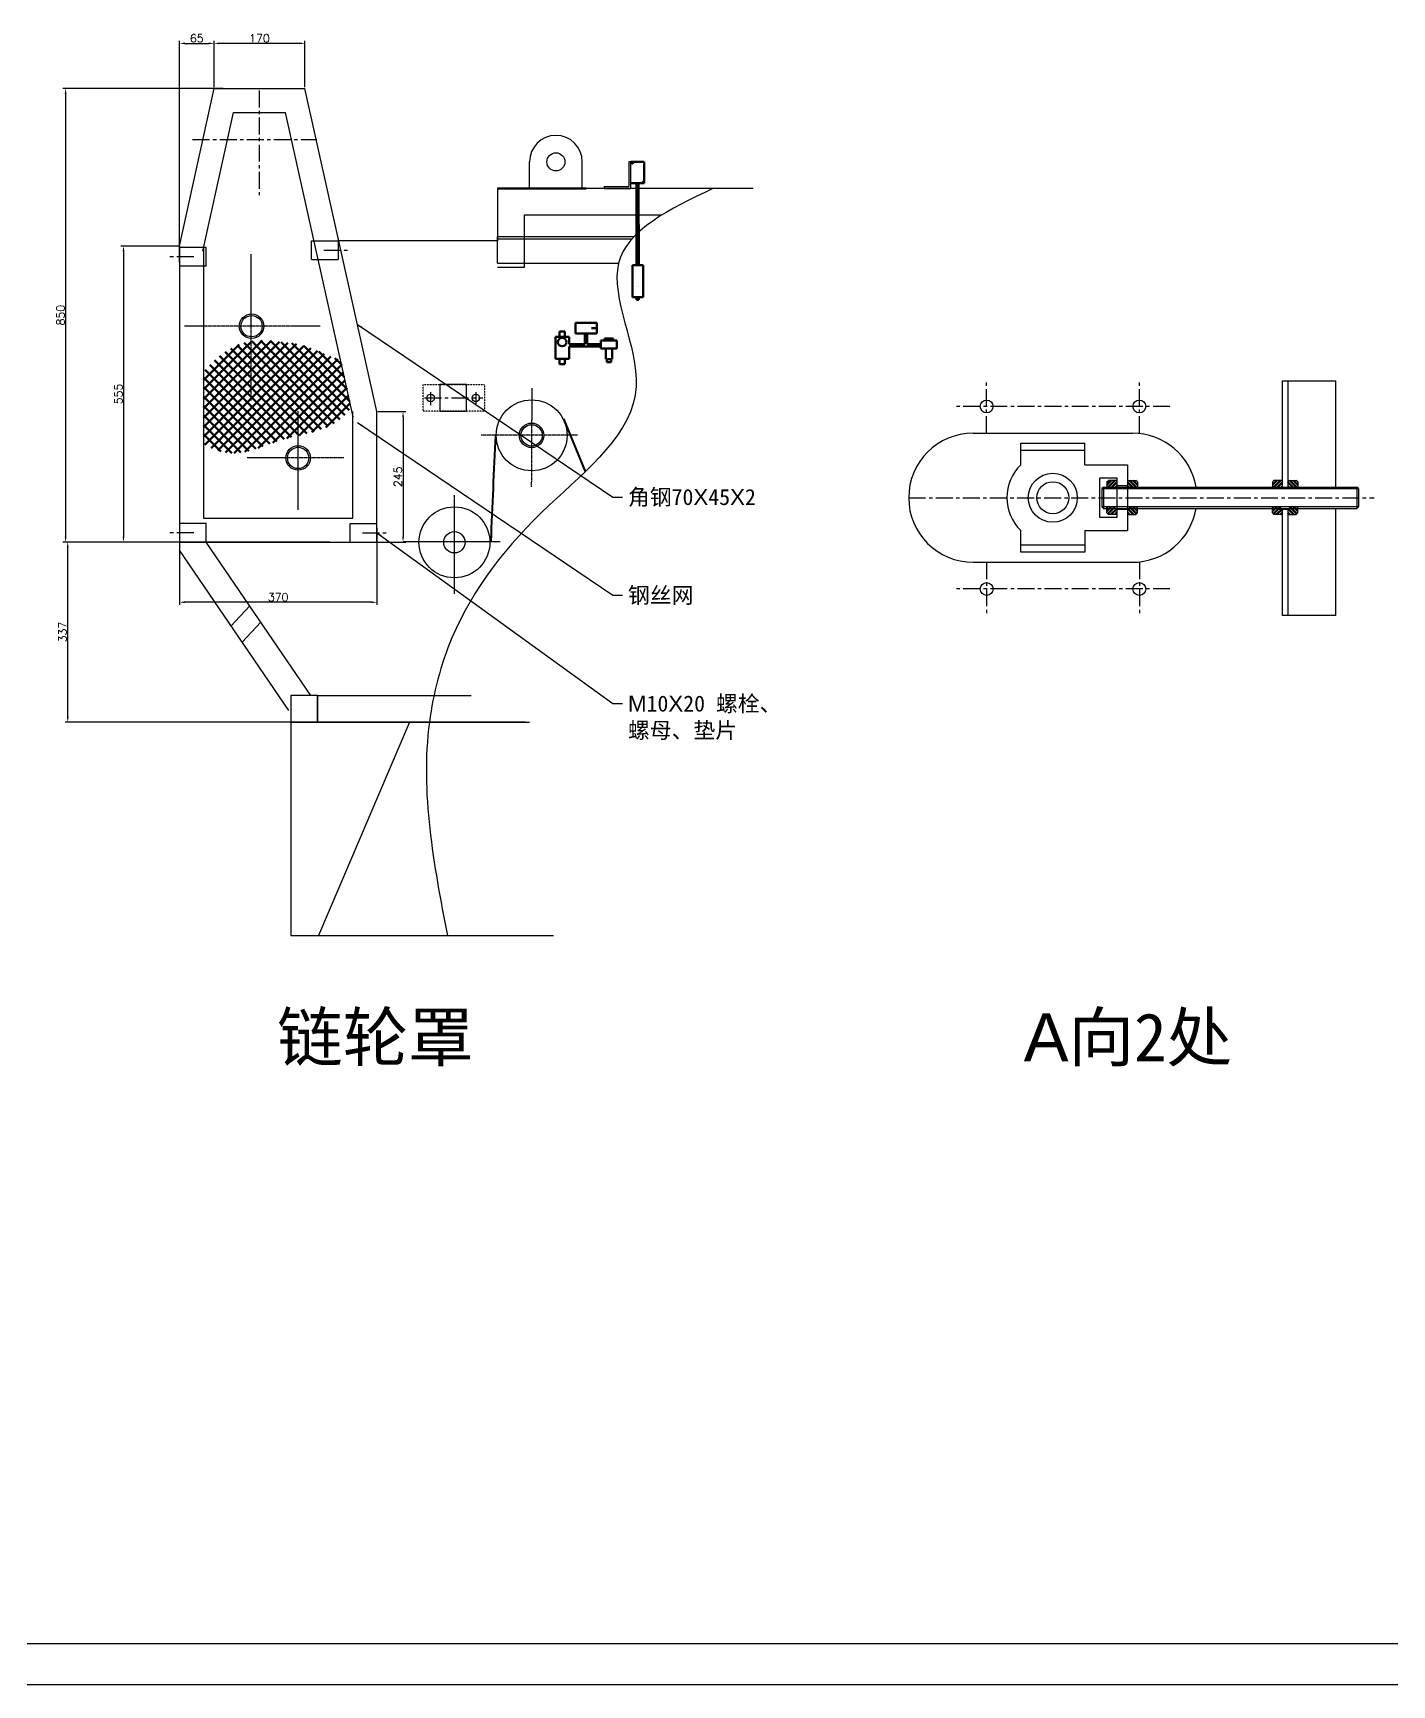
# Model space of a CAD drawing. Header units: inches. Extents: x -166203 to -65610, y -6981 to 11093.
# Drawn here: x -92159 to -89611, y 974 to 4070 of the extents above; entities that cross this region are included whole.
import ezdxf

# ---------------------------------------------------------------- set-up
doc = ezdxf.new("R2010")
doc.units = ezdxf.units.IN
doc.header["$MEASUREMENT"] = 0
doc.linetypes.add('CENTERX2', pattern=[101.6, 63.5, -12.7, 12.7, -12.7])
doc.linetypes.add('HIDDEN2', pattern=[0.1875, 0.125, -0.0625])
doc.layers.get('0').update_dxf_attribs({"lineweight": 25})
doc.layers.get('Defpoints').update_dxf_attribs({"color": 5})
doc.layers.add('BODY', color=4, linetype='Continuous', lineweight=50)
doc.layers.add('图层2', color=3, linetype='Continuous', lineweight=40)
for name, color, linetype in [('FRAME035', 2, 'Continuous'), ('ZHU', 7, 'Continuous'), ('中心线', 1, 'CENTERX2'), ('细线', 30, 'Continuous'), ('虚线', 3, 'HIDDEN2')]:
    doc.layers.add(name, color=color, linetype=linetype)
doc.styles.get("Standard").update_dxf_attribs({"font": 'txt.shx', "bigfont": 'whgtxt.shx'})
doc.dimstyles.get("Standard").update_dxf_attribs({"dimtxt": 15, "dimasz": 10, "dimexe": 5, "dimexo": 2, "dimgap": 2, "dimtad": 1, "dimdec": 0, "dimzin": 0, "dimdsep": 46, "dimtxsty": 'Standard', "dimcen": 0.09, "dimclrd": 4, "dimclre": 4, "dimclrt": 4, "dimadec": 1, "dimazin": 0, "dimtfac": 1, "dimtdec": 0, "dimtofl": 0, "dimtmove": 0, "dimatfit": 3, "dimfxl": 0, "dimtolj": 1, "dimtzin": 0, "dimarcsym": 0})

# ---------------------------------------------------------------- blocks, each defined once
blk = doc.blocks.new('*D39')
at = {"color": 4, "lineweight": -2, "ltscale": 0.5}
for p, q in [((-91884, 3142.7), (-91884, 2998.5)), ((-91514.2, 3142.7), (-91514.2, 2998.5)), ((-91524.2, 3003.5), (-91874, 3003.5))]:
    blk.add_line(p, q, dxfattribs=at)
at = {"color": 4, "ltscale": 0.5}
for points in [[(-91874, 3005.1), (-91874, 3001.8), (-91884, 3003.5)], [(-91524.2, 3005.1), (-91524.2, 3001.8), (-91514.2, 3003.5)]]:
    blk.add_solid(points, dxfattribs=at)
at = {"layer": 'Defpoints', "color": 0, "ltscale": 0.5}
for p in [(-91884, 3144.7), (-91514.2, 3144.7), (-91884, 3003.5)]:
    blk.add_point(p, dxfattribs=at)
at = {"color": 4, "ltscale": 0.5, "insert": (-91699.1, 3013), "char_height": 15, "attachment_point": 5}
blk.add_mtext('\\A1;370', dxfattribs=at)
blk = doc.blocks.new('*D40')
at = {"color": 4, "lineweight": -2, "ltscale": 0.5}
for p, q in [((-91801.9, 3966.7), (-92102.4, 3966.7)), ((-92097.4, 3956.7), (-92097.4, 3126.3)), ((-91801.9, 3116.3), (-92102.4, 3116.3))]:
    blk.add_line(p, q, dxfattribs=at)
at = {"color": 4, "ltscale": 0.5}
for points in [[(-92099.1, 3956.7), (-92095.8, 3956.7), (-92097.4, 3966.7)], [(-92099.1, 3126.3), (-92095.8, 3126.3), (-92097.4, 3116.3)]]:
    blk.add_solid(points, dxfattribs=at)
at = {"layer": 'Defpoints', "color": 0, "ltscale": 0.5}
for p in [(-91799.9, 3966.7), (-92097.4, 3116.3), (-91799.9, 3116.3)]:
    blk.add_point(p, dxfattribs=at)
at = {"color": 4, "ltscale": 0.5, "insert": (-92106.9, 3541.5), "char_height": 15, "attachment_point": 5, "rotation": 90}
blk.add_mtext('\\A1;850', dxfattribs=at)
blk = doc.blocks.new('*D41')
at = {"color": 4, "lineweight": -2, "ltscale": 0.5}
for p, q in [((-91886, 3671), (-91994, 3671)), ((-91989, 3661), (-91989, 3126.3)), ((-91977.1, 3116.3), (-91994, 3116.3))]:
    blk.add_line(p, q, dxfattribs=at)
at = {"color": 4, "ltscale": 0.5}
for points in [[(-91990.7, 3661), (-91987.3, 3661), (-91989, 3671)], [(-91990.7, 3126.3), (-91987.3, 3126.3), (-91989, 3116.3)]]:
    blk.add_solid(points, dxfattribs=at)
at = {"layer": 'Defpoints', "color": 0, "ltscale": 0.5}
for p in [(-91884, 3671), (-91989, 3116.3), (-91975.1, 3116.3)]:
    blk.add_point(p, dxfattribs=at)
at = {"color": 4, "ltscale": 0.5, "insert": (-91998.5, 3393.7), "char_height": 15, "attachment_point": 5, "rotation": 90}
blk.add_mtext('\\A1;555', dxfattribs=at)
blk = doc.blocks.new('*D42')
at = {"color": 4, "lineweight": -2, "ltscale": 0.5}
for p, q in [((-91884, 3640.1), (-91884, 4056)), ((-91874, 4051), (-91829.2, 4051)), ((-91819.2, 3968.7), (-91819.2, 4056))]:
    blk.add_line(p, q, dxfattribs=at)
at = {"color": 4, "ltscale": 0.5}
for points in [[(-91874, 4052.7), (-91874, 4049.3), (-91884, 4051)], [(-91829.2, 4052.7), (-91829.2, 4049.3), (-91819.2, 4051)]]:
    blk.add_solid(points, dxfattribs=at)
at = {"layer": 'Defpoints', "color": 0, "ltscale": 0.5}
for p in [(-91819.2, 4051), (-91819.2, 3966.7), (-91884, 3638.1)]:
    blk.add_point(p, dxfattribs=at)
at = {"color": 4, "ltscale": 0.5, "insert": (-91851.6, 4060.5), "char_height": 15, "attachment_point": 5}
blk.add_mtext('\\A1;65', dxfattribs=at)
blk = doc.blocks.new('*D43')
at = {"color": 4, "lineweight": -2, "ltscale": 0.5}
for p, q in [((-91819.2, 4031.4), (-91819.2, 4056)), ((-91659.1, 4051), (-91809.2, 4051)), ((-91649.1, 3968.7), (-91649.1, 4056))]:
    blk.add_line(p, q, dxfattribs=at)
at = {"color": 4, "ltscale": 0.5}
for points in [[(-91809.2, 4052.7), (-91809.2, 4049.3), (-91819.2, 4051)], [(-91659.1, 4052.7), (-91659.1, 4049.3), (-91649.1, 4051)]]:
    blk.add_solid(points, dxfattribs=at)
at = {"layer": 'Defpoints', "color": 0, "ltscale": 0.5}
for p in [(-91819.2, 4051), (-91819.2, 4029.4), (-91649.1, 3966.7)]:
    blk.add_point(p, dxfattribs=at)
at = {"color": 4, "ltscale": 0.5, "insert": (-91734.1, 4060.5), "char_height": 15, "attachment_point": 5}
blk.add_mtext('\\A1;170', dxfattribs=at)
blk = doc.blocks.new('*D44')
at = {"color": 4, "lineweight": -2, "ltscale": 0.5}
for p, q in [((-91512.2, 3360.8), (-91460, 3360.8)), ((-91465, 3350.8), (-91465, 3126.3)), ((-91536.1, 3116.3), (-91460, 3116.3))]:
    blk.add_line(p, q, dxfattribs=at)
at = {"color": 4, "ltscale": 0.5}
for points in [[(-91466.6, 3350.8), (-91463.3, 3350.8), (-91465, 3360.8)], [(-91466.6, 3126.3), (-91463.3, 3126.3), (-91465, 3116.3)]]:
    blk.add_solid(points, dxfattribs=at)
at = {"layer": 'Defpoints', "color": 0, "ltscale": 0.5}
for p in [(-91514.2, 3360.8), (-91538.1, 3116.3), (-91465, 3116.3)]:
    blk.add_point(p, dxfattribs=at)
at = {"color": 4, "ltscale": 0.5, "insert": (-91474.5, 3238.6), "char_height": 15, "attachment_point": 5, "rotation": 90}
blk.add_mtext('\\A1;245', dxfattribs=at)
blk = doc.blocks.new('*D45')
at = {"color": 4, "lineweight": -2, "ltscale": 0.5}
for p, q in [((-91602.1, 3116.3), (-92098.5, 3116.3)), ((-92093.5, 2788.9), (-92093.5, 3106.3)), ((-91553, 2778.9), (-92098.5, 2778.9))]:
    blk.add_line(p, q, dxfattribs=at)
at = {"color": 4, "ltscale": 0.5}
for points in [[(-92095.2, 3106.3), (-92091.8, 3106.3), (-92093.5, 3116.3)], [(-92095.2, 2788.9), (-92091.8, 2788.9), (-92093.5, 2778.9)]]:
    blk.add_solid(points, dxfattribs=at)
at = {"layer": 'Defpoints', "color": 0, "ltscale": 0.5}
for p in [(-92093.5, 3116.3), (-91600.1, 3116.3), (-91551, 2778.9)]:
    blk.add_point(p, dxfattribs=at)
at = {"color": 4, "ltscale": 0.5, "insert": (-92103, 2947.6), "char_height": 15, "attachment_point": 5, "rotation": 90}
blk.add_mtext('\\A1;337', dxfattribs=at)

msp = doc.modelspace()

# ---------------------------------------------------------------- hatches: boundary and pattern name
at = {"layer": 'BODY', "ltscale": 0.5}
h = msp.add_hatch(dxfattribs=at)
h.set_pattern_fill('ANSI37', color=256, scale=100, angle=90, style=0)
h.set_pattern_definition([(135, (-398.821, 797.023), (-8.8388348, -8.8388348), []), (225, (-398.821, 797.023), (8.8388348, -8.8388348), [])])
h.paths.add_polyline_path([(-91562.1, 3368.9), (-91581.7, 3456.6), (-91582.1, 3456.8), (-91583.4, 3457.4), (-91584.7, 3457.9), (-91585.9, 3458.4), (-91587.2, 3459), (-91588.5, 3459.5), (-91589.8, 3460), (-91591.1, 3460.6), (-91592.4, 3461.1), (-91593.7, 3461.6), (-91595, 3462.1), (-91596.3, 3462.6), (-91597.6, 3463.1), (-91598.9, 3463.6), (-91600.2, 3464.2), (-91601.5, 3464.7), (-91602.8, 3465.2), (-91604.1, 3465.7), (-91605.4, 3466.2), (-91606.7, 3466.7), (-91607.9, 3467.2), (-91609.2, 3467.7), (-91610.5, 3468.3), (-91611.7, 3468.8), (-91613, 3469.3), (-91614.2, 3469.8), (-91615.4, 3470.3), (-91616.7, 3470.8), (-91617.9, 3471.4), (-91619.1, 3471.9), (-91620.3, 3472.4), (-91621.5, 3472.9), (-91622.7, 3473.4), (-91623.9, 3473.9), (-91625.1, 3474.4), (-91626.3, 3474.9), (-91627.5, 3475.4), (-91628.7, 3475.9), (-91629.9, 3476.4), (-91631.1, 3476.9), (-91632.3, 3477.4), (-91633.5, 3477.9), (-91634.6, 3478.3), (-91635.8, 3478.8), (-91637, 3479.3), (-91638.2, 3479.7), (-91639.4, 3480.2), (-91640.5, 3480.6), (-91641.7, 3481), (-91642.9, 3481.5), (-91644.1, 3481.9), (-91645.2, 3482.3), (-91646.4, 3482.7), (-91647.6, 3483.1), (-91648.8, 3483.5), (-91649.9, 3483.9), (-91651.1, 3484.2), (-91652.3, 3484.6), (-91653.5, 3484.9), (-91654.7, 3485.3), (-91655.8, 3485.6), (-91657, 3485.9), (-91658.2, 3486.2), (-91659.4, 3486.5), (-91660.6, 3486.8), (-91661.8, 3487.1), (-91663, 3487.3), (-91664.2, 3487.6), (-91665.4, 3487.8), (-91666.7, 3488), (-91667.9, 3488.2), (-91669.1, 3488.4), (-91670.3, 3488.6), (-91671.6, 3488.8), (-91672.8, 3488.9), (-91674, 3489), (-91675.3, 3489.2), (-91676.5, 3489.3), (-91677.8, 3489.4), (-91679.1, 3489.5), (-91680.3, 3489.5), (-91681.6, 3489.6), (-91682.9, 3489.6), (-91684.1, 3489.7), (-91684.4, 3489.7), (-91684.7, 3489.8), (-91684.9, 3489.8), (-91685.2, 3489.9), (-91685.5, 3489.9), (-91685.7, 3490), (-91686, 3490), (-91686.2, 3490.1), (-91686.5, 3490.1), (-91686.8, 3490.1), (-91687, 3490.2), (-91687.3, 3490.2), (-91687.5, 3490.3), (-91687.8, 3490.3), (-91688.1, 3490.4), (-91688.3, 3490.4), (-91688.6, 3490.4), (-91688.9, 3490.5), (-91689.1, 3490.5), (-91689.4, 3490.6), (-91689.6, 3490.6), (-91689.9, 3490.6), (-91690.2, 3490.7), (-91690.4, 3490.7), (-91690.7, 3490.8), (-91690.9, 3490.8), (-91691.2, 3490.9), (-91691.5, 3490.9), (-91691.7, 3490.9), (-91692, 3491), (-91692.3, 3491), (-91692.5, 3491.1), (-91692.8, 3491.1), (-91693, 3491.1), (-91693.3, 3491.2), (-91693.6, 3491.2), (-91693.8, 3491.3), (-91694.1, 3491.3), (-91694.3, 3491.3), (-91694.6, 3491.4), (-91694.9, 3491.4), (-91695.1, 3491.5), (-91695.4, 3491.5), (-91695.6, 3491.5), (-91695.9, 3491.6), (-91696.2, 3491.6), (-91696.4, 3491.6), (-91696.7, 3491.7), (-91697, 3491.7), (-91697.2, 3491.8), (-91697.5, 3491.8), (-91697.7, 3491.8), (-91698, 3491.9), (-91698.3, 3491.9), (-91698.5, 3491.9), (-91698.8, 3492), (-91699, 3492), (-91699.3, 3492), (-91699.6, 3492.1), (-91699.8, 3492.1), (-91700.1, 3492.1), (-91700.3, 3492.2), (-91700.6, 3492.2), (-91700.9, 3492.3), (-91701.1, 3492.3), (-91701.4, 3492.3), (-91701.6, 3492.4), (-91701.9, 3492.4), (-91702.2, 3492.4), (-91702.4, 3492.5), (-91702.7, 3492.5), (-91702.9, 3492.5), (-91703.2, 3492.6), (-91703.5, 3492.6), (-91703.7, 3492.6), (-91704, 3492.6), (-91704.2, 3492.7), (-91704.5, 3492.7), (-91704.8, 3492.7), (-91705, 3492.8), (-91705.3, 3492.8), (-91705.5, 3492.8), (-91705.8, 3492.9), (-91706.1, 3492.9), (-91706.3, 3492.9), (-91706.6, 3492.9), (-91706.8, 3493), (-91707.1, 3493), (-91707.3, 3493), (-91707.6, 3493.1), (-91707.9, 3493.1), (-91708.1, 3493.1), (-91708.4, 3493.1), (-91708.6, 3493.2), (-91708.9, 3493.2), (-91709.2, 3493.2), (-91709.4, 3493.3), (-91709.7, 3493.3), (-91709.9, 3493.3), (-91710.2, 3493.3), (-91710.5, 3493.4), (-91710.7, 3493.4), (-91711, 3493.4), (-91711.2, 3493.4), (-91711.5, 3493.5), (-91711.7, 3493.5), (-91712, 3493.5), (-91712.3, 3493.5), (-91712.5, 3493.5), (-91712.8, 3493.6), (-91713, 3493.6), (-91713.3, 3493.6), (-91713.6, 3493.6), (-91713.8, 3493.7), (-91714.1, 3493.7), (-91714.3, 3493.7), (-91714.6, 3493.7), (-91714.8, 3493.7), (-91715.1, 3493.8), (-91715.4, 3493.8), (-91715.6, 3493.8), (-91715.9, 3493.8), (-91716.1, 3493.8), (-91716.4, 3493.8), (-91716.6, 3493.9), (-91716.9, 3493.9), (-91717.2, 3493.9), (-91717.4, 3493.9), (-91717.7, 3493.9), (-91717.9, 3493.9), (-91718.2, 3494), (-91718.4, 3494), (-91718.7, 3494), (-91718.9, 3494), (-91719.2, 3494), (-91719.5, 3494), (-91719.7, 3494.1), (-91720, 3494.1), (-91720.2, 3494.1), (-91720.5, 3494.1), (-91720.7, 3494.1), (-91721, 3494.1), (-91721.3, 3494.1), (-91721.5, 3494.1), (-91721.8, 3494.1), (-91722, 3494.2), (-91722.3, 3494.2), (-91722.5, 3494.2), (-91722.8, 3494.2), (-91723, 3494.2), (-91723.3, 3494.2), (-91723.6, 3494.2), (-91723.8, 3494.2), (-91724.1, 3494.2), (-91724.3, 3494.2), (-91724.6, 3494.2), (-91724.8, 3494.3), (-91725.1, 3494.3), (-91725.3, 3494.3), (-91725.6, 3494.3), (-91725.8, 3494.3), (-91726.1, 3494.3), (-91726.4, 3494.3), (-91726.6, 3494.3), (-91726.9, 3494.3), (-91727.1, 3494.3), (-91727.4, 3494.3), (-91727.6, 3494.3), (-91727.9, 3494.3), (-91728.1, 3494.3), (-91728.4, 3494.3), (-91728.6, 3494.3), (-91728.9, 3494.3), (-91729.1, 3494.3), (-91729.4, 3494.3), (-91729.7, 3494.3), (-91729.9, 3494.3), (-91730.2, 3494.3), (-91730.4, 3494.3), (-91730.7, 3494.3), (-91730.9, 3494.3), (-91731.2, 3494.3), (-91731.4, 3494.3), (-91731.7, 3494.3), (-91731.9, 3494.3), (-91732.2, 3494.3), (-91732.4, 3494.3), (-91732.7, 3494.3), (-91732.9, 3494.2), (-91733.2, 3494.2), (-91733.4, 3494.2), (-91733.7, 3494.2), (-91733.9, 3494.2), (-91734.2, 3494.2), (-91734.4, 3494.2), (-91734.7, 3494.2), (-91735, 3494.2), (-91735.2, 3494.2), (-91735.5, 3494.2), (-91735.7, 3494.1), (-91736, 3494.1), (-91736.2, 3494.1), (-91736.5, 3494.1), (-91736.7, 3494.1), (-91737, 3494.1), (-91737.2, 3494.1), (-91737.5, 3494), (-91737.7, 3494), (-91738, 3494), (-91738.2, 3494), (-91738.5, 3494), (-91738.7, 3494), (-91739, 3493.9), (-91739.2, 3493.9), (-91739.5, 3493.9), (-91739.7, 3493.9), (-91740, 3493.9), (-91740.2, 3493.9), (-91740.5, 3493.8), (-91740.7, 3493.8), (-91741, 3493.8), (-91741.2, 3493.8), (-91741.5, 3493.7), (-91741.7, 3493.7), (-91742, 3493.7), (-91742.2, 3493.7), (-91742.5, 3493.6), (-91742.7, 3493.6), (-91743, 3493.6), (-91743.2, 3493.6), (-91743.5, 3493.5), (-91743.7, 3493.5), (-91743.9, 3493.5), (-91744.2, 3493.5), (-91744.4, 3493.4), (-91744.7, 3493.4), (-91744.9, 3493.4), (-91745.2, 3493.3), (-91745.4, 3493.3), (-91745.7, 3493.3), (-91745.9, 3493.2), (-91746.2, 3493.2), (-91746.4, 3493.2), (-91746.7, 3493.1), (-91746.9, 3493.1), (-91747.2, 3493.1), (-91747.4, 3493), (-91747.7, 3493), (-91747.9, 3493), (-91748.1, 3492.9), (-91748.4, 3492.9), (-91748.6, 3492.9), (-91748.9, 3492.8), (-91749.1, 3492.8), (-91749.4, 3492.7), (-91749.6, 3492.7), (-91751.3, 3492.4), (-91752.9, 3492.1), (-91754.5, 3491.8), (-91756.1, 3491.4), (-91757.7, 3491.1), (-91759.3, 3490.7), (-91760.9, 3490.2), (-91762.5, 3489.8), (-91764.1, 3489.3), (-91765.6, 3488.8), (-91767.2, 3488.3), (-91768.8, 3487.8), (-91770.3, 3487.2), (-91771.9, 3486.6), (-91773.5, 3486), (-91775, 3485.4), (-91776.5, 3484.7), (-91778.1, 3484.1), (-91779.6, 3483.4), (-91781.1, 3482.6), (-91782.6, 3481.9), (-91784.2, 3481.1), (-91785.7, 3480.4), (-91787.2, 3479.6), (-91788.6, 3478.7), (-91790.1, 3477.9), (-91791.6, 3477), (-91793.1, 3476.1), (-91794.6, 3475.2), (-91796, 3474.3), (-91797.5, 3473.4), (-91798.9, 3472.4), (-91800.4, 3471.4), (-91801.8, 3470.4), (-91803.2, 3469.4), (-91804.6, 3468.4), (-91806, 3467.3), (-91807.4, 3466.2), (-91808.8, 3465.1), (-91810.2, 3464), (-91811.6, 3462.9), (-91813, 3461.7), (-91814.4, 3460.5), (-91815.7, 3459.3), (-91817.1, 3458.1), (-91818.4, 3456.9), (-91819.8, 3455.7), (-91821.1, 3454.4), (-91822.4, 3453.1), (-91823.7, 3451.8), (-91825, 3450.5), (-91826.3, 3449.2), (-91827.6, 3447.9), (-91828.9, 3446.5), (-91830.2, 3445.1), (-91831.5, 3443.7), (-91832.7, 3442.3), (-91834, 3440.9), (-91835.2, 3439.4), (-91836.4, 3438), (-91837.7, 3436.5), (-91838.9, 3435), (-91839, 3434.9), (-91839, 3300.1), (-91838.3, 3299.7), (-91836.7, 3298.7), (-91835.1, 3297.8), (-91833.5, 3296.8), (-91831.9, 3296), (-91830.3, 3295.1), (-91828.6, 3294.3), (-91827, 3293.4), (-91825.3, 3292.7), (-91823.6, 3291.9), (-91821.9, 3291.2), (-91820.2, 3290.5), (-91818.4, 3289.8), (-91816.7, 3289.2), (-91815, 3288.5), (-91813.2, 3288), (-91811.5, 3287.4), (-91809.7, 3286.9), (-91807.9, 3286.4), (-91806.2, 3285.9), (-91804.4, 3285.5), (-91802.7, 3285.1), (-91800.9, 3284.8), (-91799.1, 3284.4), (-91797.4, 3284.1), (-91795.6, 3283.9), (-91793.9, 3283.6), (-91792.1, 3283.4), (-91790.4, 3283.3), (-91788.6, 3283.2), (-91786.9, 3283.1), (-91785.2, 3283), (-91783.5, 3283), (-91781.8, 3283), (-91780.1, 3283), (-91778.4, 3283.1), (-91776.7, 3283.2), (-91775, 3283.3), (-91773.3, 3283.5), (-91771.6, 3283.6), (-91770, 3283.8), (-91768.3, 3284.1), (-91766.6, 3284.3), (-91765, 3284.6), (-91763.3, 3284.9), (-91761.6, 3285.2), (-91760, 3285.5), (-91758.4, 3285.9), (-91756.7, 3286.3), (-91755.1, 3286.7), (-91753.4, 3287.1), (-91751.8, 3287.5), (-91750.2, 3288), (-91748.5, 3288.4), (-91746.9, 3288.9), (-91745.3, 3289.4), (-91743.6, 3289.9), (-91742, 3290.4), (-91740.4, 3291), (-91738.8, 3291.5), (-91737.1, 3292.1), (-91735.5, 3292.6), (-91733.9, 3293.2), (-91732.2, 3293.8), (-91730.6, 3294.4), (-91729, 3294.9), (-91727.4, 3295.5), (-91725.7, 3296.1), (-91724.1, 3296.7), (-91722.5, 3297.3), (-91720.8, 3297.9), (-91719.2, 3298.5), (-91717.6, 3299.2), (-91715.9, 3299.8), (-91714.3, 3300.4), (-91712.6, 3301), (-91711, 3301.6), (-91709.3, 3302.2), (-91707.7, 3302.8), (-91706, 3303.4), (-91704.4, 3303.9), (-91702.7, 3304.5), (-91701, 3305.1), (-91699.4, 3305.6), (-91697.7, 3306.2), (-91696, 3306.7), (-91694.3, 3307.3), (-91692.6, 3307.8), (-91690.9, 3308.3), (-91689.2, 3308.8), (-91687.5, 3309.3), (-91685.8, 3309.8), (-91684.1, 3310.2), (-91682.4, 3310.7), (-91680.7, 3311.1), (-91678.9, 3311.6), (-91677.2, 3312), (-91675.5, 3312.5), (-91673.8, 3312.9), (-91672, 3313.3), (-91670.3, 3313.8), (-91668.6, 3314.2), (-91666.8, 3314.6), (-91665.1, 3315), (-91663.4, 3315.4), (-91661.6, 3315.8), (-91660.3, 3316.1), (-91659, 3316.4), (-91657.8, 3316.7), (-91656.5, 3317), (-91655.2, 3317.3), (-91653.9, 3317.7), (-91652.6, 3318), (-91651.3, 3318.3), (-91650, 3318.6), (-91648.8, 3318.9), (-91647.5, 3319.2), (-91646.2, 3319.5), (-91644.9, 3319.8), (-91643.6, 3320.2), (-91642.4, 3320.5), (-91641.1, 3320.8), (-91639.8, 3321.1), (-91638.6, 3321.5), (-91637.3, 3321.8), (-91636, 3322.1), (-91634.8, 3322.5), (-91633.5, 3322.8), (-91632.3, 3323.2), (-91631, 3323.6), (-91629.8, 3323.9), (-91628.5, 3324.3), (-91627.3, 3324.7), (-91626.1, 3325), (-91624.8, 3325.4), (-91623.6, 3325.8), (-91622.4, 3326.2), (-91621.2, 3326.6), (-91620, 3327), (-91618.7, 3327.5), (-91617.5, 3327.9), (-91616.3, 3328.3), (-91615.1, 3328.8), (-91613.9, 3329.2), (-91612.8, 3329.7), (-91611.6, 3330.1), (-91610.4, 3330.6), (-91609.2, 3331.1), (-91608.1, 3331.6), (-91606.9, 3332.1), (-91605.8, 3332.6), (-91604.6, 3333.1), (-91603.5, 3333.7), (-91602.3, 3334.2), (-91601.2, 3334.8), (-91600.1, 3335.3), (-91599, 3335.9), (-91597.9, 3336.5), (-91596.8, 3337.1), (-91595.7, 3337.7), (-91594.6, 3338.3), (-91593.5, 3339), (-91592.4, 3339.6), (-91591.3, 3340.3), (-91590.3, 3340.9), (-91589.2, 3341.6), (-91588.2, 3342.3), (-91587.2, 3343), (-91586.1, 3343.8), (-91585.1, 3344.5), (-91584.1, 3345.2), (-91583.1, 3346), (-91582.1, 3346.8), (-91581.1, 3347.6), (-91580.1, 3348.4), (-91579.2, 3349.2), (-91578.2, 3350.1), (-91577.2, 3350.9), (-91576.3, 3351.8), (-91575.4, 3352.7), (-91574.4, 3353.6), (-91573.5, 3354.5), (-91572.6, 3355.5), (-91571.7, 3356.5), (-91570.9, 3357.4), (-91570, 3358.4), (-91569.1, 3359.4), (-91568.3, 3360.5), (-91567.4, 3361.5), (-91566.6, 3362.6), (-91565.8, 3363.7), (-91565, 3364.8), (-91564.2, 3365.9), (-91563.4, 3367), (-91562.6, 3368.2)])
h = msp.add_hatch(dxfattribs=at)
h.set_pattern_fill('ANSI31', color=256, scale=40, style=0)
h.set_pattern_definition([(45, (85291.207, -9075.9667), (-3.5355339, 3.5355339), [])])
h.paths.add_polyline_path([(-90127.2, 3231.9), (-90143, 3231.9), (-90146, 3228.9), (-90146, 3219.4), (-90127.2, 3219.4)])
h.paths.add_polyline_path([(-90127.2, 3219.4), (-90146, 3219.4), (-90146, 3216.4), (-90127.2, 3216.4)])
h.paths.add_polyline_path([(-90127.2, 3179.4), (-90146, 3179.4), (-90146, 3170.8), (-90143, 3167.8), (-90127.2, 3167.8)])
h.paths.add_polyline_path([(-90127.2, 3182.4), (-90146, 3182.4), (-90146, 3179.4), (-90127.2, 3179.4)])
h = msp.add_hatch(dxfattribs=at)
h.set_pattern_fill('ANSI31', color=256, scale=40, style=0)
h.set_pattern_definition([(135, (-265525.511, -9075.9667), (3.5355339, 3.5355339), [])])
h.paths.add_polyline_path([(-90107.2, 3219.4), (-90107.2, 3231.9), (-90091.3, 3231.9), (-90088.3, 3228.9), (-90088.3, 3219.4)])
h.paths.add_polyline_path([(-90107.2, 3216.4), (-90107.2, 3219.4), (-90088.3, 3219.4), (-90088.3, 3216.4)])
h.paths.add_polyline_path([(-90088.3, 3179.4), (-90088.3, 3170.8), (-90091.3, 3167.8), (-90107.2, 3167.8), (-90107.2, 3179.4)])
h.paths.add_polyline_path([(-90088.3, 3182.4), (-90088.3, 3179.4), (-90107.2, 3179.4), (-90107.2, 3182.4)])
h = msp.add_hatch(dxfattribs=at)
h.set_pattern_fill('ANSI31', color=256, scale=40, style=0)
h.set_pattern_definition([(45, (85601.672, -9075.9667), (-3.5355339, 3.5355339), [])])
h.paths.add_polyline_path([(-89816.7, 3231.9), (-89832.6, 3231.9), (-89835.6, 3228.9), (-89835.6, 3219.4), (-89816.7, 3219.4)])
h.paths.add_polyline_path([(-89816.7, 3219.4), (-89835.6, 3219.4), (-89835.6, 3216.4), (-89816.7, 3216.4)])
h.paths.add_polyline_path([(-89816.7, 3179.4), (-89835.6, 3179.4), (-89835.6, 3170.8), (-89832.6, 3167.8), (-89816.7, 3167.8)])
h.paths.add_polyline_path([(-89816.7, 3182.4), (-89835.6, 3182.4), (-89835.6, 3179.4), (-89816.7, 3179.4)])
h = msp.add_hatch(dxfattribs=at)
h.set_pattern_fill('ANSI31', color=256, scale=40, style=0)
h.set_pattern_definition([(135, (-265225.0454, -9075.9667), (3.5355339, 3.5355339), [])])
h.paths.add_polyline_path([(-89806.7, 3231.9), (-89790.8, 3231.9), (-89787.8, 3228.9), (-89787.8, 3219.4), (-89806.7, 3219.4)])
h.paths.add_polyline_path([(-89806.7, 3219.4), (-89787.8, 3219.4), (-89787.8, 3216.4), (-89806.7, 3216.4)])
h.paths.add_polyline_path([(-89806.7, 3179.4), (-89787.8, 3179.4), (-89787.8, 3170.8), (-89790.8, 3167.8), (-89806.7, 3167.8)])
h.paths.add_polyline_path([(-89806.7, 3182.4), (-89787.8, 3182.4), (-89787.8, 3179.4), (-89806.7, 3179.4)])

# ---------------------------------------------------------------- linework, layer by layer
at = {"ltscale": 0.5}
for p, q in [((-91884, 3671), (-91819.2, 3966.7)), ((-91819.2, 3966.7), (-91649.1, 3966.7)), ((-91514.2, 3360.8), (-91649.1, 3966.7)), ((-91840, 3661.4), (-91783, 3921.7)), ((-91783, 3921.7), (-91685.2, 3921.7)), ((-91558.2, 3351.1), (-91685.2, 3921.7)), ((-91834, 3668.2), (-91884, 3668.2)), ((-91834, 3633.2), (-91834, 3668.2)), ((-91636.8, 3645.9), (-91636.8, 3680.9)), ((-91636.8, 3680.9), (-91586.8, 3680.9)), ((-91586.8, 3680.9), (-91586.8, 3645.9)), ((-91834, 3633.2), (-91884, 3633.2)), ((-91636.8, 3645.9), (-91586.8, 3645.9)), ((-89816.7, 3418.4), (-89716.7, 3418.4)), ((-89816.7, 3219.4), (-89816.7, 3418.4)), ((-89806.7, 3418.4), (-89806.7, 3219.4)), ((-89716.7, 3219.4), (-89716.7, 3418.4)), ((-91559.2, 3161.3), (-91559.2, 3360.8)), ((-91514.2, 3116.3), (-91514.2, 3360.8)), ((-90396.3, 3320.4), (-90098, 3320.4)), ((-90307.3, 3260.9), (-90307.3, 3301.4)), ((-90307.3, 3301.4), (-90187, 3301.4)), ((-90307.3, 3288.4), (-90187, 3288.4)), ((-90187, 3260.9), (-90187, 3301.4)), ((-90187, 3260.9), (-90107.2, 3260.9)), ((-90107.2, 3260.9), (-90107.2, 3137.9)), ((-90159.2, 3162.4), (-90159.2, 3236.4)), ((-90159.2, 3236.4), (-90127.2, 3236.4)), ((-90146, 3228.9), (-90143, 3231.9)), ((-90146, 3228.9), (-90146, 3216.4)), ((-90127.2, 3231.9), (-90143, 3231.9)), ((-90127.2, 3236.4), (-90127.2, 3162.4)), ((-90107.2, 3221.4), (-90127.2, 3221.4)), ((-90107.2, 3231.9), (-90091.3, 3231.9)), ((-90088.3, 3228.9), (-90091.3, 3231.9)), ((-90088.3, 3228.9), (-90088.3, 3216.4)), ((-89835.6, 3228.9), (-89832.6, 3231.9)), ((-89835.6, 3228.9), (-89835.6, 3216.4)), ((-89816.7, 3231.9), (-89832.6, 3231.9)), ((-89806.7, 3231.9), (-89790.8, 3231.9)), ((-89787.8, 3228.9), (-89790.8, 3231.9)), ((-89787.8, 3228.9), (-89787.8, 3216.4)), ((-90152.4, 3219.4), (-90155.4, 3216.4)), ((-90155.4, 3216.4), (-90155.4, 3182.4)), ((-90152.4, 3219.4), (-90152.4, 3179.4)), ((-89677.5, 3219.4), (-89677.5, 3179.4)), ((-89674.5, 3216.4), (-89674.5, 3182.4)), ((-91839, 3161.3), (-91559.2, 3161.3)), ((-90127.2, 3162.4), (-90159.2, 3162.4)), ((-90152.4, 3179.4), (-90155.4, 3182.4)), ((-90146, 3170.8), (-90146, 3182.4)), ((-90146, 3170.8), (-90143, 3167.8)), ((-90127.2, 3167.8), (-90143, 3167.8)), ((-90107.2, 3177.4), (-90127.2, 3177.4)), ((-90107.2, 3167.8), (-90091.3, 3167.8)), ((-90088.3, 3170.8), (-90091.3, 3167.8)), ((-90088.3, 3170.8), (-90088.3, 3182.4)), ((-89835.6, 3170.8), (-89835.6, 3182.4)), ((-89835.6, 3170.8), (-89832.6, 3167.8)), ((-89816.7, 3167.8), (-89832.6, 3167.8)), ((-89806.7, 3177.4), (-89826.7, 3177.4)), ((-89816.7, 2978.4), (-89816.7, 3179.4)), ((-89806.7, 3179.4), (-89806.7, 2978.4)), ((-89806.7, 3167.8), (-89790.8, 3167.8)), ((-89787.8, 3170.8), (-89790.8, 3167.8)), ((-89787.8, 3170.8), (-89787.8, 3182.4)), ((-89716.7, 2978.4), (-89716.7, 3179.4)), ((-91834, 3151.3), (-91884, 3151.3)), ((-91884, 3151.3), (-91884, 3116.3)), ((-91834, 3116.3), (-91834, 3151.3)), ((-91564.2, 3116.3), (-91564.2, 3151.3)), ((-91564.2, 3151.3), (-91514.2, 3151.3)), ((-90307.3, 3097.4), (-90307.3, 3137.9)), ((-90187, 3137.9), (-90187, 3097.4)), ((-90187, 3137.9), (-90107.2, 3137.9)), ((-91884, 3116.3), (-91514.2, 3116.3)), ((-91884, 3116.3), (-91834, 3116.3)), ((-90187, 3110.4), (-90307.3, 3110.4)), ((-90187, 3097.4), (-90307.3, 3097.4)), ((-90396.3, 3078.4), (-90098, 3078.4)), ((-91787.6, 2958.8), (-91752.1, 2996.5)), ((-89716.7, 2978.4), (-89816.7, 2978.4)), ((-91766.8, 2928.8), (-91731.3, 2966.4)), ((-91675.1, 2378.9), (-91182.9, 2378.9))]:
    msp.add_line(p, q, dxfattribs=at)
at = {"ltscale": 0.03}
for p, q in [((-90808.5, 3778.9), (-91288, 3778.9)), ((-91288, 3778.9), (-91288, 3680.9)), ((-90980.4, 3728.9), (-91238, 3728.9)), ((-91238, 3728.9), (-91238, 3680.9)), ((-91884, 3671), (-91884, 3100.9)), ((-91839, 3671), (-91839, 3161.3)), ((-91288, 3680.9), (-91586.8, 3680.9)), ((-91238, 3680.9), (-91238, 3630.9)), ((-91238, 3630.9), (-91288, 3630.9)), ((-91235.7, 2778.9), (-91675.1, 2778.9)), ((-91675.1, 2778.9), (-91675.1, 2378.9)), ((-91675.1, 2778.9), (-91228, 2778.9)), ((-91453.2, 2778.9), (-91623.2, 2378.9))]:
    msp.add_line(p, q, dxfattribs=at)
at = {"ltscale": 0.04}
for p, q in [((-90152.4, 3219.4), (-89677.5, 3219.4)), ((-89674.5, 3216.4), (-89677.5, 3219.4)), ((-90152.4, 3179.4), (-89677.5, 3179.4)), ((-89674.5, 3182.4), (-89677.5, 3179.4))]:
    msp.add_line(p, q, dxfattribs=at)
at = {"color": 2, "linetype": 'Continuous'}
msp.add_line((-93710.2, 1051.9), (-85795.5, 1051.9), dxfattribs=at)
at = {"ltscale": 0.5}
for centre, radius in [((-91413.3, 3386.4), 7), ((-91328.6, 3386.4), 7), ((-90371.2, 3370.4), 12), ((-90084.9, 3370.4), 12), ((-90371.2, 3028.4), 12), ((-90084.9, 3028.4), 12)]:
    msp.add_circle(centre, radius, dxfattribs=at)
for centre, radius, start, end in [((-90396.3, 3199.4), 121, 90, 270), ((-90098, 3199.4), 121, 9.514, 90), ((-90247.2, 3199.4), 86, 134.3654, 225.6346), ((-90098, 3199.4), 121, 270, 350.486)]:
    msp.add_arc(centre, radius, start, end, dxfattribs=at)
msp.add_spline([(-90884.6, 3778.9), (-91061, 3638.9), (-91028.2, 3407.9), (-91191.1, 3185.2), (-91373.3, 2936.9), (-91415.6, 2778.9), (-91382, 2378.9)], degree=3, dxfattribs=at)
at = {"layer": 'BODY', "ltscale": 2}
for p, q in [((-91038, 3828.9), (-91013, 3828.9)), ((-91013, 3828.9), (-91013, 3788.9)), ((-91288, 3778.9), (-91122, 3778.9)), ((-91013, 3788.9), (-91038, 3788.9)), ((-91038, 3788.9), (-91018, 3788.9)), ((-91038, 3788.9), (-91018, 3788.9)), ((-91038, 3788.9), (-91025.5, 3788.9)), ((-91027.5, 3788.9), (-91027.2, 3635.2)), ((-91023.5, 3788.9), (-91023.2, 3635.2)), ((-91035.2, 3615.2), (-91035.2, 3635.2)), ((-91035.2, 3635.2), (-91015.2, 3635.2)), ((-91015.2, 3635.2), (-91015.2, 3575.2)), ((-91035.2, 3575.2), (-91035.2, 3615.2)), ((-91027.2, 3595.2), (-91027.2, 3595.2)), ((-91023.2, 3595.2), (-91023.2, 3595.2)), ((-91025.2, 3575.2), (-91035.2, 3575.2)), ((-91027.2, 3575.2), (-91025.2, 3575.2)), ((-91027.2, 3575.2), (-91027.2, 3570.2)), ((-91027.2, 3570.2), (-91023.2, 3570.2)), ((-91025.2, 3575.2), (-91015.2, 3575.2)), ((-91023.2, 3570.2), (-91023.2, 3575.2)), ((-91153.9, 3501.2), (-91179.5, 3501.2)), ((-91179.5, 3501.2), (-91179.5, 3459.8)), ((-91166.7, 3510.7), (-91171.7, 3510.7)), ((-91171.7, 3510.7), (-91171.7, 3501.2)), ((-91153.9, 3501.2), (-91166.9, 3501.2)), ((-91166.7, 3510.7), (-91161.7, 3510.7)), ((-91161.7, 3510.7), (-91161.7, 3501.2)), ((-91153.9, 3487), (-91153.9, 3501.2)), ((-91122, 3526.9), (-91142, 3526.9)), ((-91142, 3526.9), (-91142, 3506.9)), ((-91142, 3506.9), (-91102, 3506.9)), ((-91124, 3506.9), (-91124, 3487)), ((-91102, 3526.9), (-91122, 3526.9)), ((-91120, 3506.9), (-91120, 3487)), ((-91102, 3516.9), (-91112, 3516.9)), ((-91102, 3506.9), (-91102, 3526.9)), ((-91152.9, 3487), (-91153.9, 3487)), ((-91153.9, 3476.7), (-91153.9, 3483)), ((-91152.9, 3483), (-91153.9, 3483)), ((-91153.9, 3476.7), (-91153.9, 3472.7)), ((-91153.9, 3472.7), (-91153.9, 3459.8)), ((-91134, 3487), (-91152.9, 3487)), ((-91134, 3483), (-91152.9, 3483)), ((-91124, 3487), (-91134, 3487)), ((-91124, 3483), (-91134, 3483)), ((-91124, 3483), (-91094.2, 3483)), ((-91120, 3487), (-91094.2, 3487)), ((-91094.2, 3478.8), (-91094.2, 3494.1)), ((-91094.2, 3494.1), (-91064.3, 3494.1)), ((-91094.2, 3494.1), (-91079.2, 3494.1)), ((-91064.3, 3478.8), (-91094.2, 3478.8)), ((-91087.2, 3494.1), (-91087.2, 3498.1)), ((-91087.2, 3498.1), (-91071.2, 3498.1)), ((-91079.2, 3494.1), (-91087.2, 3494.1)), ((-91079.2, 3478.8), (-91085.2, 3478.8)), ((-91085.2, 3478.8), (-91085.2, 3468.8)), ((-91085.2, 3468.8), (-91085.2, 3458.8)), ((-91073.2, 3458.8), (-91073.2, 3478.8)), ((-91071.2, 3498.1), (-91071.2, 3494.1)), ((-91064.3, 3494.1), (-91064.3, 3478.8)), ((-91179.5, 3459.8), (-91153.9, 3459.8)), ((-91171.7, 3459.8), (-91171.7, 3449.8)), ((-91171.7, 3449.8), (-91161.7, 3449.8)), ((-91161.7, 3449.8), (-91161.7, 3459.8)), ((-91085.2, 3458.8), (-91079.2, 3458.8)), ((-91083.2, 3458.7), (-91083.2, 3458.8)), ((-91083.2, 3458.7), (-91083.2, 3453.7)), ((-91083.2, 3453.7), (-91075.2, 3453.7)), ((-91079.2, 3458.8), (-91073.2, 3458.8)), ((-91075.2, 3453.7), (-91075.2, 3458.8))]:
    msp.add_line(p, q, dxfattribs=at)
for centre, radius in [((-91035.3, 3826.9), 1.33), ((-91015.2, 3790.6), 0.942), ((-91166.7, 3491.2), 8)]:
    msp.add_circle(centre, radius, dxfattribs=at)
at = {"layer": 'Defpoints', "ltscale": 0.5}
for p, q in [((-90155.4, 3216.4), (-89674.5, 3216.4)), ((-89674.5, 3182.4), (-90155.4, 3182.4))]:
    msp.add_line(p, q, dxfattribs=at)
at = {"layer": 'FRAME035', "color": 3}
msp.add_line((-85717.7, 974.1), (-93787.9, 974.1), dxfattribs=at)
at = {"layer": 'ZHU', "ltscale": 2}
for p, q in [((-91678.9, 2800.7), (-91884, 3100.9)), ((-91637.6, 2828.9), (-91834, 3116.3)), ((-91625.1, 2828.9), (-91625.1, 2778.9)), ((-91625.1, 2828.9), (-91337.5, 2828.9))]:
    msp.add_line(p, q, dxfattribs=at)
at = {"layer": '中心线', "ltscale": 0.5}
for p, q in [((-91734.6, 3962.7), (-91734.6, 3766.5)), ((-91859.4, 3870.9), (-91626.4, 3870.9)), ((-91613.4, 3663.4), (-91566.5, 3663.4)), ((-91857.4, 3650.7), (-91904.3, 3650.7)), ((-90371.2, 3320.4), (-90371.2, 3420.4)), ((-90084.9, 3320.4), (-90084.9, 3420.4)), ((-91424.9, 3386.4), (-91315.2, 3386.4)), ((-91413.3, 3397.4), (-91413.3, 3373)), ((-91328.6, 3397.4), (-91328.6, 3375.3)), ((-90027.6, 3370.4), (-90431.9, 3370.4)), ((-90517.3, 3199.4), (-89644.7, 3199.4)), ((-91857.4, 3133.8), (-91904.3, 3133.8)), ((-91540.8, 3133.8), (-91493.9, 3133.8)), ((-90371.2, 3078.4), (-90371.2, 2978.4)), ((-90084.9, 3078.4), (-90084.9, 2978.4)), ((-90027.6, 3028.4), (-90431.9, 3028.4))]:
    msp.add_line(p, q, dxfattribs=at)
at = {"layer": '中心线', "ltscale": 0.04}
for p, q in [((-91749.6, 3381.4), (-91749.6, 3656.1)), ((-91620.4, 3520.9), (-91875.1, 3520.9)), ((-91224, 3219.6), (-91223, 3404.6)), ((-91661.6, 3176.6), (-91661.6, 3361.6)), ((-91138.1, 3316.9), (-91318.4, 3316.9)), ((-91575.8, 3273.9), (-91757, 3273.9)), ((-91368.7, 3019.2), (-91368.7, 3204.2)), ((-91282.9, 3116.4), (-91464.1, 3116.4))]:
    msp.add_line(p, q, dxfattribs=at)
at = {"layer": '图层2', "ltscale": 2}
msp.add_lwpolyline([(-91123.1, 3248.6), (-91163.5, 3347.3), (-91163.5, 3347.3)], dxfattribs=at)
msp.add_spline([(-91292, 3316.3), (-91300.7, 3117.6)], degree=3, dxfattribs=at)
at = {"layer": '细线', "ltscale": 2}
for p, q in [((-91228, 3778.9), (-91228, 3828.9)), ((-91129, 3778.9), (-91129, 3828.9)), ((-91038, 3828.9), (-91042, 3828.9)), ((-91042, 3828.9), (-91042, 3782.9)), ((-91038, 3778.9), (-91038, 3828.9)), ((-91228, 3778.9), (-91129, 3778.9)), ((-91228, 3778.9), (-91183.5, 3778.9)), ((-91228, 3778.9), (-91178.5, 3778.9)), ((-91088, 3782.9), (-91042, 3782.9)), ((-91088, 3782.9), (-91088, 3778.9)), ((-91088, 3778.9), (-91038, 3778.9)), ((-91598, 3730.9), (-91598.1, 3730.9)), ((-91288, 3688.9), (-91031.8, 3688.9)), ((-91288, 3638.9), (-91288, 3688.9)), ((-91288, 3684.9), (-91035.5, 3684.9)), ((-91288, 3638.9), (-91061, 3638.9)), ((-90345.5, 3199.4), (-90345.5, 3199.4))]:
    msp.add_line(p, q, dxfattribs=at)
for centre, radius in [((-91178.5, 3828.9), 17), ((-91749, 3520.9), 23), ((-91749, 3520.9), 20), ((-91224, 3316.3), 66.5), ((-91224, 3316.3), 23), ((-91224, 3316.3), 20), ((-91661.6, 3273.9), 23), ((-91661.6, 3273.9), 20), ((-90247.2, 3199.4), 46), ((-90247.2, 3199.4), 30), ((-91368.7, 3115.8), 66.5), ((-91368.7, 3115.8), 20)]:
    msp.add_circle(centre, radius, dxfattribs=at)
msp.add_arc((-91178.5, 3828.9), 49.5, 0, 180, dxfattribs=at)
at = {"layer": '虚线', "ltscale": 2}
for p, q in [((-91371, 3411.6), (-91396, 3411.6)), ((-91396, 3411.6), (-91396, 3361.6)), ((-91346, 3411.6), (-91371, 3411.6)), ((-91346, 3361.6), (-91346, 3411.6)), ((-91396, 3361.6), (-91346, 3361.6)), ((-91650.1, 2828.9), (-91675.1, 2828.9)), ((-91675.1, 2828.9), (-91675.1, 2778.9)), ((-91625.1, 2828.9), (-91650.1, 2828.9)), ((-91625.1, 2778.9), (-91625.1, 2828.9)), ((-91675.1, 2778.9), (-91625.1, 2778.9))]:
    msp.add_line(p, q, dxfattribs=at)
at = {"layer": '虚线', "ltscale": 0.5}
msp.add_lwpolyline([(-91427.1, 3411.8), (-91312.3, 3411.8), (-91312.3, 3361.6), (-91427.1, 3361.6)], close=True, dxfattribs=at)

# ---------------------------------------------------------------- texts
at = {"color": 4, "ltscale": 0.5, "attachment_point": 1}
for s, insert, char_height, width in [('{\\fSimSun|b0|i0|c134|p2;角钢70\\fArial|b0|i0|c0|p32;X\\fSimSun|b0|i0|c134|p2;45\\fArial|b0|i0|c0|p32;X\\fSimSun|b0|i0|c134|p2;2}', (-91043.5, 3215.7), 30, 306.267), ('{\\fSimSun|b0|i0|c134|p2;钢丝网}', (-91043.5, 3031.7), 30, 306.267), ('{\\fArial|b0|i0|c0|p32;M\\fSimSun|b0|i0|c134|p2;10\\fArial|b0|i0|c0|p32;X\\fSimSun|b0|i0|c134|p2;20 螺栓、螺母、垫片}', (-91043.5, 2828.6), 30, 306.267), ('{\\fSimSun|b0|i0|c134|p2;链轮罩}', (-91700.9, 2233.2), 90, 918.8), ('{\\fArial|b0|i0|c0|p32;A\\fSimSun|b0|i0|c134|p2;向2处}', (-90301.6, 2233.2), 90, 918.8)]:
    msp.add_mtext(s, dxfattribs=dict(at, insert=insert, char_height=char_height, width=width))

# ---------------------------------------------------------------- dimensions: what is measured, and where the dimension line sits
at = {"ltscale": 0.5}
for base, p1, p2, picture, middle in [((-91819.2, 4051), (-91884, 3638.1), (-91819.2, 3966.7), '*D42', (-91851.6, 4060.5)), ((-91819.2, 4051), (-91649.1, 3966.7), (-91819.2, 4029.4), '*D43', (-91734.1, 4060.5)), ((-91884, 3003.5), (-91514.2, 3144.7), (-91884, 3144.7), '*D39', (-91699.1, 3013))]:
    dim = msp.add_linear_dim(base=base, p1=p1, p2=p2, dimstyle='Standard', dxfattribs=at)
    dim.commit()
    dim.dimension.update_dxf_attribs({"geometry": picture, "text_midpoint": middle})
for base, p1, p2, picture, middle in [((-92097.4, 3116.3), (-91799.9, 3966.7), (-91799.9, 3116.3), '*D40', (-92106.9, 3541.5)), ((-91989, 3116.3), (-91884, 3671), (-91975.1, 3116.3), '*D41', (-91998.5, 3393.7)), ((-91464.9618, 3116.3321), (-91514.2346, 3360.8413), (-91538.1399, 3116.3321), '*D44', (-91474.4618, 3238.5867)), ((-92093.5, 3116.3), (-91551, 2778.9), (-91600.1, 3116.3), '*D45', (-92103, 2947.6))]:
    dim = msp.add_linear_dim(base=base, p1=p1, p2=p2, angle=90, dimstyle='Standard', dxfattribs=at)
    dim.commit()
    dim.dimension.update_dxf_attribs({"geometry": picture, "text_midpoint": middle})

# ---------------------------------------------------------------- leaders
at = {"ltscale": 0.5, "annotation_type": 0, "has_hookline": 1, "hookline_direction": 0}
for points, text_width in [([(-91550.6, 3524.2), (-91072.1, 3200.7), (-91053.5, 3200.7)], 242.9), ([(-91550.6, 3340.2), (-91072.1, 3016.7), (-91053.5, 3016.7)], 122), ([(-91514.2, 3133.8), (-91072.1, 2813.6), (-91053.5, 2813.6)], 266.9)]:
    msp.add_leader(points, dimstyle='Standard', override={"dimgap": 10, "dimtad": 0}, dxfattribs=dict(at, text_width=text_width))

doc.saveas('drawing.dxf')
